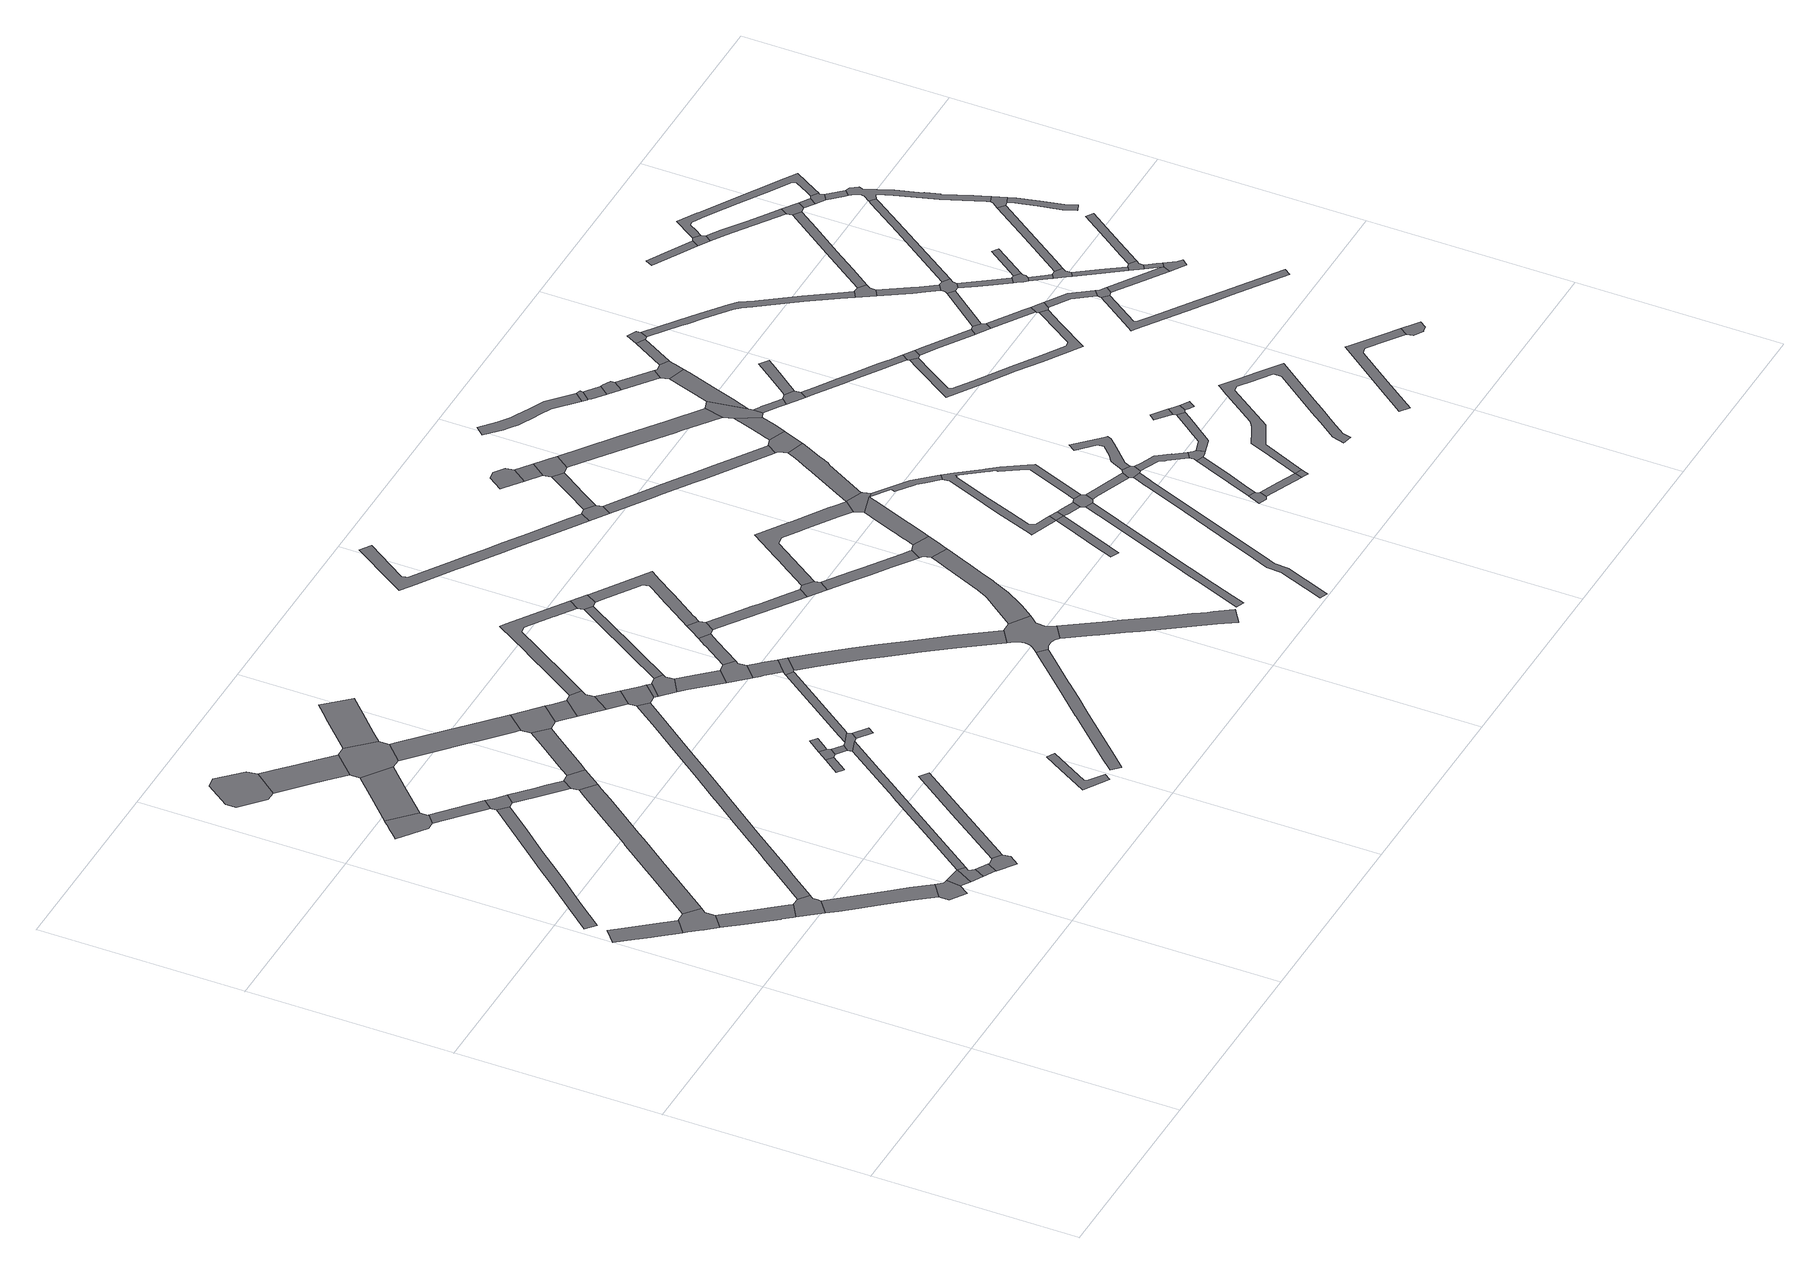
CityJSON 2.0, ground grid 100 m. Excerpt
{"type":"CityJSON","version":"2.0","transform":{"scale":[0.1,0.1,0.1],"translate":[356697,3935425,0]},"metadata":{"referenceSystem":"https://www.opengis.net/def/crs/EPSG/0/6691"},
"CityObjects":{
"road1":{"type":"Road","attributes":{"RoadStructureAttribute.sectionType":"1"},"geometry":[{"type":"MultiSurface","lod":"1","boundaries":[[[0,1,2,3,4,5,6,7,8,9]]]}]},
"road2":{"type":"Road","geometry":[{"type":"MultiSurface","lod":"1","boundaries":[[[10,11,12,6,5,13,14,15,16,17]]]}]},
"road3":{"type":"Road","attributes":{"RoadStructureAttribute.sectionType":"1"},"geometry":[{"type":"MultiSurface","lod":"1","boundaries":[[[16,18,19,20,21,22,23,24,25,26,17]]]}]},
"road4":{"type":"Road","geometry":[{"type":"MultiSurface","lod":"1","boundaries":[[[27,28,29,30,31,24,23,32,33]]]}]},
"road5":{"type":"Road","attributes":{"RoadStructureAttribute.sectionType":"1"},"geometry":[{"type":"MultiSurface","lod":"1","boundaries":[[[34,35,36,37,38,39,40,41,42,43,44,45,46,47]]]}]},
"road6":{"type":"Road","attributes":{"RoadStructureAttribute.sectionType":"1"},"geometry":[{"type":"MultiSurface","lod":"1","boundaries":[[[32,48,49,50,51,52,53,54,55,56,33]]]}]},
"road7":{"type":"Road","geometry":[{"type":"MultiSurface","lod":"1","boundaries":[[[52,57,58,59,60,61,62,63,53]]]}]},
"road8":{"type":"Road","attributes":{"RoadStructureAttribute.sectionType":"1"},"geometry":[{"type":"MultiSurface","lod":"1","boundaries":[[[64,65,66,67,68,69,70,71,72,73,74,12,11,75,76,77,78,79,80,81,82,83,84]]]}]},
"road9":{"type":"Road","geometry":[{"type":"MultiSurface","lod":"1","boundaries":[[[85,86,87,88,89,90,91,92,93,94,95,96,97]]]}]},
"road10":{"type":"Road","attributes":{"RoadStructureAttribute.sectionType":"1"},"geometry":[{"type":"MultiSurface","lod":"1","boundaries":[[[61,60,98,99]]]}]},
"road11":{"type":"Road","geometry":[{"type":"MultiSurface","lod":"1","boundaries":[[[99,98,100,101,102,103,104]]]}]},
"road12":{"type":"Road","attributes":{"RoadStructureAttribute.sectionType":"1"},"geometry":[{"type":"MultiSurface","lod":"1","boundaries":[[[105,106,101,100]]]}]},
"road13":{"type":"Road","attributes":{"RoadStructureAttribute.sectionType":"1"},"geometry":[{"type":"MultiSurface","lod":"1","boundaries":[[[107,108,94,93,109,110,111]]]}]},
"road14":{"type":"Road","geometry":[{"type":"MultiSurface","lod":"1","boundaries":[[[112,113,114,115,116,106,105,117,118,119]]]}]},
"road15":{"type":"Road","geometry":[{"type":"MultiSurface","lod":"1","boundaries":[[[120,121,122,123,124,125,126,127]]]}]},
"road16":{"type":"Road","attributes":{"RoadStructureAttribute.sectionType":"1"},"geometry":[{"type":"MultiSurface","lod":"1","boundaries":[[[96,128,129,130,131,97]]]}]},
"road17":{"type":"Road","geometry":[{"type":"MultiSurface","lod":"1","boundaries":[[[40,39,132,133,134,107,111]]]}]},
"road18":{"type":"Road","attributes":{"RoadStructureAttribute.sectionType":"1"},"geometry":[{"type":"MultiSurface","lod":"1","boundaries":[[[135,136,137,138,126,125,139,140,141]]]}]},
"road19":{"type":"Road","attributes":{"RoadStructureAttribute.sectionType":"1"},"geometry":[{"type":"MultiSurface","lod":"1","boundaries":[[[142,143,133,132,144,145,146,147,148]]]}]},
"road20":{"type":"Road","attributes":{"RoadStructureAttribute.sectionType":"1"},"geometry":[{"type":"MultiSurface","lod":"1","boundaries":[[[149,150,151,152,153,154,155,156,157,158,159,31,30,160,161,162,163,164,165,166,167,168,169,170,171]]]}]},
"road21":{"type":"Road","geometry":[{"type":"MultiSurface","lod":"1","boundaries":[[[83,172,173,148,147,84]]]}]},
"road22":{"type":"Road","geometry":[{"type":"MultiSurface","lod":"1","boundaries":[[[135,141,130,129,174,175,176,177]]]}]},
"road23":{"type":"Road","attributes":{"RoadStructureAttribute.sectionType":"1"},"geometry":[{"type":"MultiSurface","lod":"1","boundaries":[[[112,178,179,180,181,113]]]}]},
"road24":{"type":"Road","attributes":{"RoadStructureAttribute.sectionType":"1"},"geometry":[{"type":"MultiSurface","lod":"1","boundaries":[[[182,183,184,185,186,99,104,187,188,189,190]]]}]},
"road25":{"type":"Road","attributes":{"RoadStructureAttribute.sectionType":"1"},"geometry":[{"type":"MultiSurface","lod":"1","boundaries":[[[191,192,173,172,193,194,195,196]]]}]},
"road26":{"type":"Road","attributes":{"RoadStructureAttribute.sectionType":"1"},"geometry":[{"type":"MultiSurface","lod":"1","boundaries":[[[197,198,199,200,201,202,203,204,205,206,207,208,209,175,174]]]}]},
"road27":{"type":"Road","attributes":{"RoadStructureAttribute.sectionType":"1"},"geometry":[{"type":"MultiSurface","lod":"1","boundaries":[[[176,210,211,212,213,214,215,177]]]}]},
"road28":{"type":"Road","geometry":[{"type":"MultiSurface","lod":"1","boundaries":[[[216,217,218,219,220,221,222]]]}]},
"road29":{"type":"Road","geometry":[{"type":"MultiSurface","lod":"1","boundaries":[[[223,224,216,222,225,226]]]}]},
"road30":{"type":"Road","attributes":{"RoadStructureAttribute.sectionType":"1"},"geometry":[{"type":"MultiSurface","lod":"1","boundaries":[[[227,228,229,230,231,232,233,234,235]]]}]},
"road31":{"type":"Road","attributes":{"RoadStructureAttribute.sectionType":"1"},"geometry":[{"type":"MultiSurface","lod":"1","boundaries":[[[225,236,237,226]]]}]},
"road32":{"type":"Road","geometry":[{"type":"MultiSurface","lod":"1","boundaries":[[[238,204,203,196,195,239,240]]]}]},
"road33":{"type":"Road","attributes":{"RoadStructureAttribute.sectionType":"1"},"geometry":[{"type":"MultiSurface","lod":"1","boundaries":[[[241,242,243,244,224,223]]]}]},
"road34":{"type":"Road","geometry":[{"type":"MultiSurface","lod":"1","boundaries":[[[245,246,247,248,237,236,182,190]]]}]},
"road35":{"type":"Road","attributes":{"RoadStructureAttribute.sectionType":"1"},"geometry":[{"type":"MultiSurface","lod":"1","boundaries":[[[239,249,250,251,252,240]]]}]},
"road36":{"type":"Road","geometry":[{"type":"MultiSurface","lod":"1","boundaries":[[[245,253,254,246]]]}]},
"road37":{"type":"Road","geometry":[{"type":"MultiSurface","lod":"1","boundaries":[[[251,250,255,256,257,258,259]]]}]},
"road38":{"type":"Road","attributes":{"RoadStructureAttribute.sectionType":"1"},"geometry":[{"type":"MultiSurface","lod":"1","boundaries":[[[260,261,262,263,256,255]]]}]},
"road39":{"type":"Road","geometry":[{"type":"MultiSurface","lod":"1","boundaries":[[[264,265,266,262,261,149,171]]]}]},
"road40":{"type":"Road","attributes":{"RoadStructureAttribute.sectionType":"1"},"geometry":[{"type":"MultiSurface","lod":"1","boundaries":[[[264,267,268,265]]]}]},
"road41":{"type":"Road","attributes":{"RoadStructureAttribute.sectionType":"1"},"geometry":[{"type":"MultiSurface","lod":"1","boundaries":[[[247,269,270,271,272,273,248]]]}]},
"road42":{"type":"Road","geometry":[{"type":"MultiSurface","lod":"1","boundaries":[[[274,275,276,277,268,267,278]]]}]},
"road43":{"type":"Road","attributes":{"RoadStructureAttribute.sectionType":"1"},"geometry":[{"type":"MultiSurface","lod":"1","boundaries":[[[279,274,278,280,281,282,283]]]}]},
"road44":{"type":"Road","attributes":{"RoadStructureAttribute.sectionType":"1"},"geometry":[{"type":"MultiSurface","lod":"1","boundaries":[[[284,285,286,287,288,289,290,291,292,293,294,295,296,297,298,299,300]]]}]},
"road45":{"type":"Road","geometry":[{"type":"MultiSurface","lod":"1","boundaries":[[[282,301,302,303,304,305,283]]]}]},
"road46":{"type":"Road","attributes":{"RoadStructureAttribute.sectionType":"1"},"geometry":[{"type":"MultiSurface","lod":"1","boundaries":[[[306,307,302,301,308,309,310,311]]]}]},
"road47":{"type":"Road","geometry":[{"type":"MultiSurface","lod":"1","boundaries":[[[310,272,271,312,313,314,311]]]}]},
"road48":{"type":"Road","attributes":{"RoadStructureAttribute.sectionType":"1"},"geometry":[{"type":"MultiSurface","lod":"1","boundaries":[[[258,315,316,317,318,319,320,321,322,323,324,325,326,327,328,329,330,331,332,259]]]}]},
"road49":{"type":"Road","attributes":{"RoadStructureAttribute.sectionType":"1"},"geometry":[{"type":"MultiSurface","lod":"1","boundaries":[[[333,334,335,336,277,276,337,338,339,340]]]}]},
"road50":{"type":"Road","attributes":{"RoadStructureAttribute.sectionType":"1"},"geometry":[{"type":"MultiSurface","lod":"1","boundaries":[[[304,341,342,343,344,345,346,305]]]}]},
"road51":{"type":"Road","attributes":{"RoadStructureAttribute.sectionType":"1"},"geometry":[{"type":"MultiSurface","lod":"1","boundaries":[[[347,348,349,350,351,352,314,313,353,354,355,356,357,358,359,360,361]]]}]},
"road52":{"type":"Road","geometry":[{"type":"MultiSurface","lod":"1","boundaries":[[[362,363,364,344,343,365,366]]]}]},
"road53":{"type":"Road","geometry":[{"type":"MultiSurface","lod":"1","boundaries":[[[367,324,323,333,340,368]]]}]},
"road54":{"type":"Road","attributes":{"RoadStructureAttribute.sectionType":"1"},"geometry":[{"type":"MultiSurface","lod":"1","boundaries":[[[365,369,370,371,372,373,374,375,376,377,366]]]}]},
"road55":{"type":"Road","geometry":[{"type":"MultiSurface","lod":"1","boundaries":[[[299,378,379,380,381,382,383,384,385,386,387,388,389,390,391,392,393,394,347,361,395,396,397,398,399,400,401,402,403,300]]]}]},
"road56":{"type":"Road","attributes":{"RoadStructureAttribute.sectionType":"1"},"geometry":[{"type":"MultiSurface","lod":"1","boundaries":[[[404,405,406,407,408,409,410,411,363,362,412,413,414,415,416,417,418,419,420,367,368]]]}]},
"road57":{"type":"Road","attributes":{"RoadStructureAttribute.sectionType":"1"},"geometry":[{"type":"MultiSurface","lod":"1","boundaries":[[[421,422,423,424,425,426,427,428,429,430,387,386,431,432,433,434,435,436,437,438,439,440]]]}]},
"road58":{"type":"Road","geometry":[{"type":"MultiSurface","lod":"1","boundaries":[[[372,441,442,443,444,373]]]}]},
"road59":{"type":"Road","attributes":{"RoadStructureAttribute.sectionType":"1"},"geometry":[{"type":"MultiSurface","lod":"1","boundaries":[[[445,446,447,448,449,450,451,452,453,454,455,456,457,458,459,460,461,462,463,464,465,466,467,468,469,470,471,472]]]}]},
"road60":{"type":"Road","attributes":{"RoadStructureAttribute.sectionType":"1"},"geometry":[{"type":"MultiSurface","lod":"1","boundaries":[[[393,473,474,475,476,477,478,479,480,481,482,483,484,485,486,487,488,489,490,491,492,493,494,495,496,497,394]]]}]},
"road61":{"type":"Road","attributes":{"RoadStructureAttribute.sectionType":"1"},"geometry":[{"type":"MultiSurface","lod":"1","boundaries":[[[498,499,500,501,502,442,441,503,504,505,506,507,508,509]]]}]},
"road62":{"type":"Road","attributes":{"RoadStructureAttribute.sectionType":"1"},"geometry":[{"type":"MultiSurface","lod":"1","boundaries":[[[510,511,512,513,514,515,516,517,518,519,444,443,520,521,522,523,524,525,526,527,528,529]]]}]},
"road63":{"type":"Road","geometry":[{"type":"MultiSurface","lod":"1","boundaries":[[[530,509,508,531,490,489,532,533,534,535]]]}]},
"road64":{"type":"Road","geometry":[{"type":"MultiSurface","lod":"1","boundaries":[[[536,537,538,539,445,472]]]}]},
"road65":{"type":"Road","attributes":{"RoadStructureAttribute.sectionType":"1"},"geometry":[{"type":"MultiSurface","lod":"1","boundaries":[[[540,541,542,543,544,545,546,547,548,549,550,551,552,553,554,555,556,557,558]]]}]},
"road66":{"type":"Road","attributes":{"RoadStructureAttribute.sectionType":"1"},"geometry":[{"type":"MultiSurface","lod":"1","boundaries":[[[559,560,561,539,538,562,563,564]]]}]},
"road67":{"type":"Road","attributes":{"RoadStructureAttribute.sectionType":"1"},"geometry":[{"type":"MultiSurface","lod":"1","boundaries":[[[565,566,567,568,569,570,571,530,535,572,573,574,575,576,577,578]]]}]},
"road68":{"type":"Road","attributes":{"RoadStructureAttribute.sectionType":"1"},"geometry":[{"type":"MultiSurface","lod":"1","boundaries":[[[579,580,581,582,583,584,585,586,587,588,589]]]}]},
"road69":{"type":"Road","geometry":[{"type":"MultiSurface","lod":"1","boundaries":[[[590,591,592,593,594,595,596]]]}]},
"road70":{"type":"Road","attributes":{"RoadStructureAttribute.sectionType":"1"},"geometry":[{"type":"MultiSurface","lod":"1","boundaries":[[[597,598,595,594]]]}]},
"road71":{"type":"Road","geometry":[{"type":"MultiSurface","lod":"1","boundaries":[[[528,565,578,599,600,601,529]]]}]},
"road72":{"type":"Road","attributes":{"RoadStructureAttribute.sectionType":"1"},"geometry":[{"type":"MultiSurface","lod":"1","boundaries":[[[602,603,604,605,606,607,608,609,610,611,612,613,614,615,616,617,618,619,620,621,622,623,624]]]}]},
"road73":{"type":"Road","geometry":[{"type":"MultiSurface","lod":"1","boundaries":[[[625,589,588,626]]]}]},
"road74":{"type":"Road","attributes":{"RoadStructureAttribute.sectionType":"1"},"geometry":[{"type":"MultiSurface","lod":"1","boundaries":[[[627,628,629,630,631,632,633,634,635,537,536,636,637,638,639,640,641,642,643]]]}]},
"road75":{"type":"Road","geometry":[{"type":"MultiSurface","lod":"1","boundaries":[[[644,645,646,647,598,597,559,564]]]}]},
"road76":{"type":"Road","attributes":{"RoadStructureAttribute.sectionType":"1"},"geometry":[{"type":"MultiSurface","lod":"1","boundaries":[[[588,648,649,650,651,626]]]}]},
"road77":{"type":"Road","attributes":{"RoadStructureAttribute.sectionType":"1"},"geometry":[{"type":"MultiSurface","lod":"1","boundaries":[[[652,653,654,655,656,657,658,659,599,578]]]}]},
"road78":{"type":"Road","geometry":[{"type":"MultiSurface","lod":"1","boundaries":[[[660,661,650,649,540,558,662,663]]]}]},
"road79":{"type":"Road","geometry":[{"type":"MultiSurface","lod":"1","boundaries":[[[625,664,665,666,667,668,669,670,671,672,673,674,675,676,677,678,679,661,660,680,681,682,683,684,685,686,658,657,687,688,689,690,691,692,693,589]]]}]},
"road80":{"type":"Road","attributes":{"RoadStructureAttribute.sectionType":"7"},"geometry":[{"type":"MultiSurface","lod":"1","boundaries":[[[694,695,696,697,698,699,529,601,700,701,702,703,704,705,706,707,708,709,710]]]}]},
"road81":{"type":"Road","attributes":{"RoadStructureAttribute.sectionType":"1"},"geometry":[{"type":"MultiSurface","lod":"1","boundaries":[[[662,711,712,713,714,663]]]}]},
"road82":{"type":"Road","attributes":{"RoadStructureAttribute.sectionType":"1"},"geometry":[{"type":"MultiSurface","lod":"1","boundaries":[[[644,715,716,717,718,719,720,721,722,723,724,725,726,645]]]}]},
"road83":{"type":"Road","geometry":[{"type":"MultiSurface","lod":"1","boundaries":[[[727,728,729,730,731,732,733,734]]]}]},
"road84":{"type":"Road","geometry":[{"type":"MultiSurface","lod":"1","boundaries":[[[735,736,737,738,627,643,739,694,710]]]}]},
"road85":{"type":"Road","attributes":{"RoadStructureAttribute.sectionType":"1"},"geometry":[{"type":"MultiSurface","lod":"1","boundaries":[[[740,741,742,743,744,745,746,747,748,749,750,751,752,753,754]]]}]},
"road86":{"type":"Road","geometry":[{"type":"MultiSurface","lod":"1","boundaries":[[[712,602,624,755,756,757,758,759,713]]]}]},
"road87":{"type":"Road","attributes":{"RoadStructureAttribute.sectionType":"1"},"geometry":[{"type":"MultiSurface","lod":"1","boundaries":[[[760,761,762,727,734]]]}]},
"road88":{"type":"Road","attributes":{"RoadStructureAttribute.sectionType":"1"},"geometry":[{"type":"MultiSurface","lod":"1","boundaries":[[[763,764,730,729,765,766,767]]]}]},
"road89":{"type":"Road","attributes":{"RoadStructureAttribute.sectionType":"1"},"geometry":[{"type":"MultiSurface","lod":"1","boundaries":[[[768,769,770,738,737,771,772,773,774]]]}]},
"road90":{"type":"Road","attributes":{"RoadStructureAttribute.sectionType":"1"},"geometry":[{"type":"MultiSurface","lod":"1","boundaries":[[[775,776,777,778,779,780,781,782,783,784,785,757,756]]]}]},
"road91":{"type":"Road","geometry":[{"type":"MultiSurface","lod":"1","boundaries":[[[760,786,787,788,761]]]}]},
"road92":{"type":"Road","attributes":{"RoadStructureAttribute.sectionType":"1"},"geometry":[{"type":"MultiSurface","lod":"1","boundaries":[[[758,789,790,791,792,793,794,795,796,797,798,799,759]]]}]},
"road93":{"type":"Road","geometry":[{"type":"MultiSurface","lod":"1","boundaries":[[[800,722,721,774,773,801,802,803]]]}]},
"road94":{"type":"Road","geometry":[{"type":"MultiSurface","lod":"1","boundaries":[[[753,804,805,806,807,754]]]}]},
"road95":{"type":"Road","geometry":[{"type":"MultiSurface","lod":"1","boundaries":[[[808,809,780,779,810,763,767,811,812]]]}]},
"road96":{"type":"Road","attributes":{"RoadStructureAttribute.sectionType":"1"},"geometry":[{"type":"MultiSurface","lod":"1","boundaries":[[[813,814,806,805,815,816]]]}]},
"road97":{"type":"Road","attributes":{"RoadStructureAttribute.sectionType":"1"},"geometry":[{"type":"MultiSurface","lod":"1","boundaries":[[[817,818,819,820,821,822,802,801]]]}]},
"road98":{"type":"Road","geometry":[{"type":"MultiSurface","lod":"1","boundaries":[[[813,816,823,824,825,826]]]}]},
"road99":{"type":"Road","geometry":[{"type":"MultiSurface","lod":"1","boundaries":[[[827,828,819,818,829,830,831]]]}]},
"road100":{"type":"Road","attributes":{"RoadStructureAttribute.sectionType":"1"},"geometry":[{"type":"MultiSurface","lod":"1","boundaries":[[[832,833,834,835,836,837,838,839,840,841,800,803]]]}]},
"road101":{"type":"Road","attributes":{"RoadStructureAttribute.sectionType":"1"},"geometry":[{"type":"MultiSurface","lod":"1","boundaries":[[[823,842,843,824]]]}]},
"road102":{"type":"Road","attributes":{"RoadStructureAttribute.sectionType":"1"},"geometry":[{"type":"MultiSurface","lod":"1","boundaries":[[[844,845,846,847,848,849,850,851,852,853,808,812]]]}]},
"road103":{"type":"Road","geometry":[{"type":"MultiSurface","lod":"1","boundaries":[[[854,843,842,839,838,855,856,857,858]]]}]},
"road104":{"type":"Road","attributes":{"RoadStructureAttribute.sectionType":"1"},"geometry":[{"type":"MultiSurface","lod":"1","boundaries":[[[827,859,860,861,862,863,828]]]}]},
"road105":{"type":"Road","attributes":{"RoadStructureAttribute.sectionType":"1"},"geometry":[{"type":"MultiSurface","lod":"1","boundaries":[[[864,865,866,867]]]}]},
"road106":{"type":"Road","geometry":[{"type":"MultiSurface","lod":"1","boundaries":[[[868,867,866,849,848,869,870,871]]]}]},
"road107":{"type":"Road","attributes":{"RoadStructureAttribute.sectionType":"1"},"geometry":[{"type":"MultiSurface","lod":"1","boundaries":[[[830,872,873,874,875,876,877,878,879,880,881,882,883,884,885,886,831]]]}]},
"road108":{"type":"Road","attributes":{"RoadStructureAttribute.sectionType":"1"},"geometry":[{"type":"MultiSurface","lod":"1","boundaries":[[[887,888,889,890,891,892,893,894,895,896,897,898,899,900,901,902,903,904,905,906,761,788,907,908,909,910,911,912,913,914,915,916,917,918,919,920]]]}]},
"road109":{"type":"Road","geometry":[{"type":"MultiSurface","lod":"1","boundaries":[[[870,921,922,923,924,871]]]}]},
"road110":{"type":"Road","attributes":{"RoadStructureAttribute.sectionType":"1"},"geometry":[{"type":"MultiSurface","lod":"1","boundaries":[[[925,858,857,926]]]}]},
"road111":{"type":"Road","geometry":[{"type":"MultiSurface","lod":"1","boundaries":[[[927,928,929,930,925,926]]]}]},
"road112":{"type":"Road","geometry":[{"type":"MultiSurface","lod":"1","boundaries":[[[931,880,879,932,933,934]]]}]},
"road113":{"type":"Road","attributes":{"RoadStructureAttribute.sectionType":"1"},"geometry":[{"type":"MultiSurface","lod":"1","boundaries":[[[932,935,936,937,938,939,940,941,942,943,944,945,946,947,948,949,950,951,952,953,933]]]}]},
"road114":{"type":"Road","attributes":{"RoadStructureAttribute.sectionType":"1"},"geometry":[{"type":"MultiSurface","lod":"1","boundaries":[[[954,955,931,934,956,957,958,959]]]}]},
"road115":{"type":"Road","attributes":{"RoadStructureAttribute.sectionType":"1"},"geometry":[{"type":"MultiSurface","lod":"1","boundaries":[[[960,961,962,963,964,965,966,967,968,969,970,928,927,971,972,973,974,975,976,977,978,979,980,981,982,983,984]]]}]},
"road116":{"type":"Road","geometry":[{"type":"MultiSurface","lod":"1","boundaries":[[[958,985,986,987,988,989,959]]]}]},
"road117":{"type":"Road","attributes":{"RoadStructureAttribute.sectionType":"1"},"geometry":[{"type":"MultiSurface","lod":"1","boundaries":[[[990,991,992,993,994,995,996,997,998,999,1000,1001,1002]]]}]},
"road118":{"type":"Road","attributes":{"RoadStructureAttribute.sectionType":"1"},"geometry":[{"type":"MultiSurface","lod":"1","boundaries":[[[986,1003,1004,1005,1006,1007,1008,987]]]}]},
"road119":{"type":"Road","attributes":{"RoadStructureAttribute.sectionType":"1"},"geometry":[{"type":"MultiSurface","lod":"1","boundaries":[[[988,1009,1010,989]]]}]},
"road120":{"type":"Road","geometry":[{"type":"MultiSurface","lod":"1","boundaries":[[[1011,960,984,1012,1013,1014,1015]]]}]},
"road121":{"type":"Road","geometry":[{"type":"MultiSurface","lod":"1","boundaries":[[[1016,1017,1018,1005,1004,1019,943,942]]]}]},
"road122":{"type":"Road","attributes":{"RoadStructureAttribute.sectionType":"1"},"geometry":[{"type":"MultiSurface","lod":"1","boundaries":[[[1012,1020,1021,1022,1023,1024,1025,1013]]]}]},
"road123":{"type":"Road","attributes":{"RoadStructureAttribute.sectionType":"1"},"geometry":[{"type":"MultiSurface","lod":"1","boundaries":[[[1026,1027,1028,1029,1017,1016]]]}]},
"road124":{"type":"Road","geometry":[{"type":"MultiSurface","lod":"1","boundaries":[[[1030,1031,1032,1033,1023,1022,1034,1035,1010,1009,1036]]]}]},
"road125":{"type":"Road","attributes":{"RoadStructureAttribute.sectionType":"1"},"geometry":[{"type":"MultiSurface","lod":"1","boundaries":[[[1037,1038,997,996,1039,1040,1041,1042]]]}]},
"road126":{"type":"Road","attributes":{"RoadStructureAttribute.sectionType":"1"},"geometry":[{"type":"MultiSurface","lod":"1","boundaries":[[[1043,1044,1045,1046,1047,1048]]]}]},
"road127":{"type":"Road","attributes":{"RoadStructureAttribute.sectionType":"1"},"geometry":[{"type":"MultiSurface","lod":"1","boundaries":[[[1049,1050,1051,1052,1053,1054,1030,1036]]]}]},
"road128":{"type":"Road","geometry":[{"type":"MultiSurface","lod":"1","boundaries":[[[1055,1056,1057,1028,1027,1058,1059]]]}]},
"road129":{"type":"Road","geometry":[{"type":"MultiSurface","lod":"1","boundaries":[[[1060,1061,1062,1063,1064,1065,1066,1067,1068,1052,1051]]]}]},
"road130":{"type":"Road","attributes":{"RoadStructureAttribute.sectionType":"1"},"geometry":[{"type":"MultiSurface","lod":"1","boundaries":[[[1058,1069,1070,1071,1072,1073,1074,1075,1076,1077,1078,1079,1080,1081,1082,1083,1084,1059]]]}]},
"road131":{"type":"Road","attributes":{"RoadStructureAttribute.sectionType":"1"},"geometry":[{"type":"MultiSurface","lod":"1","boundaries":[[[1085,1086,1063,1062,1087,1088]]]}]},
"road132":{"type":"Road","geometry":[{"type":"MultiSurface","lod":"1","boundaries":[[[1089,1090,1091,1092,1093,1045,1044]]]}]},
"road133":{"type":"Road","geometry":[{"type":"MultiSurface","lod":"1","boundaries":[[[1094,1085,1088,1095,1096,1097,1098,1099]]]}]},
"road134":{"type":"Road","attributes":{"RoadStructureAttribute.sectionType":"1"},"geometry":[{"type":"MultiSurface","lod":"1","boundaries":[[[1100,1101,1102,1103,1104,1105,1106,1107,1011,1015]]]}]},
"road135":{"type":"Road","attributes":{"RoadStructureAttribute.sectionType":"1"},"geometry":[{"type":"MultiSurface","lod":"1","boundaries":[[[1108,1056,1055,1109,1110,1111]]]}]},
"road136":{"type":"Road","attributes":{"RoadStructureAttribute.sectionType":"1"},"geometry":[{"type":"MultiSurface","lod":"1","boundaries":[[[1112,1113,1097,1096,1114,1115]]]}]},
"road137":{"type":"Road","attributes":{"RoadStructureAttribute.sectionType":"1"},"geometry":[{"type":"MultiSurface","lod":"1","boundaries":[[[1066,1116,1117,1067]]]}]},
"road138":{"type":"Road","geometry":[{"type":"MultiSurface","lod":"1","boundaries":[[[1118,1119,1120,1121,1122,1112,1115]]]}]},
"road139":{"type":"Road","attributes":{"RoadStructureAttribute.sectionType":"1"},"geometry":[{"type":"MultiSurface","lod":"1","boundaries":[[[1123,1124,1125,1119,1118,1126,1127,1111]]]}]},
"road140":{"type":"Road","attributes":{"RoadStructureAttribute.sectionType":"1"},"geometry":[{"type":"MultiSurface","lod":"1","boundaries":[[[1128,1129,1130,1131,1132,1133,1134,1135,1136,1091,1090]]]}]},
"road141":{"type":"Road","attributes":{"RoadStructureAttribute.sectionType":"1"},"geometry":[{"type":"MultiSurface","lod":"1","boundaries":[[[1137,1138,1139,1140,1033,1032,1141,1142,1143,1144]]]}]},
"road142":{"type":"Road","geometry":[{"type":"MultiSurface","lod":"1","boundaries":[[[1110,1145,1146,1147,1148,1149,1150,1123,1111]]]}]},
"road143":{"type":"Road","attributes":{"RoadStructureAttribute.sectionType":"1"},"geometry":[{"type":"MultiSurface","lod":"1","boundaries":[[[1151,1152,1094,1099,1153,1154,1155,1156]]]}]},
"road144":{"type":"Road","attributes":{"RoadStructureAttribute.sectionType":"1"},"geometry":[{"type":"MultiSurface","lod":"1","boundaries":[[[1157,1158,1159,1160,1161,1162,1163,1164,1093,1092,1165,1166,1167,1168,1169,1170,1171,1172,1173,1174,1175,1176]]]}]},
"road145":{"type":"Road","geometry":[{"type":"MultiSurface","lod":"1","boundaries":[[[1177,1178,1132,1131,1104,1103]]]}]},
"road146":{"type":"Road","attributes":{"RoadStructureAttribute.sectionType":"1"},"geometry":[{"type":"MultiSurface","lod":"1","boundaries":[[[1179,1180,1181,1182,1183,1184,1122,1121]]]}]},
"road147":{"type":"Road","attributes":{"RoadStructureAttribute.sectionType":"1"},"geometry":[{"type":"MultiSurface","lod":"1","boundaries":[[[1185,1178,1177,1186,1187,1188]]]}]},
"road148":{"type":"Road","geometry":[{"type":"MultiSurface","lod":"1","boundaries":[[[1188,1187,1189,1190,1191,1176,1175]]]}]},
"road149":{"type":"Road","geometry":[{"type":"MultiSurface","lod":"1","boundaries":[[[1189,1192,1193,1194,1190]]]}]},
"road150":{"type":"Road","attributes":{"RoadStructureAttribute.sectionType":"1"},"geometry":[{"type":"MultiSurface","lod":"1","boundaries":[[[1195,1196,1197,1198,1199,1194,1193,1200,1201,1202,1203,1137,1144,1204,1205,1206,1207,1208,1209,1210,1211,1212,1213,1214,1215,1216,1217,1218,1219,1220,1221,1222]]]}]},
"road151":{"type":"Road","geometry":[{"type":"MultiSurface","lod":"1","boundaries":[[[1155,1223,1224,1212,1211,1225,1156]]]}]},
"road152":{"type":"Road","attributes":{"RoadStructureAttribute.sectionType":"1"},"geometry":[{"type":"MultiSurface","lod":"1","boundaries":[[[1226,1227,1228,1229,1230,1231,1232,1233,1234,1235,1236,1224,1223]]]}]}
},
"vertices":[
[3,1720,0],[63,1644,0],[76,1628,0],[108,1588,0],[127,1564,0],[195,1478,0],[265,1534,0],[197,1619,0],[129,1706,0],[69,1780,0],
[367,1455,0],[387,1480,0],[315,1535,0],[209,1461,0],[251,1407,0],[255,1403,0],[298,1349,0],[368,1405,0],
[376,1250,0],[425,1189,0],[467,1136,0],[468,1135,0],[500,1094,0],[507,1086,0],[583,1134,0],[570,1151,0],[446,1306,0],
[658,1059,0],[658,1079,0],[662,1084,0],[672,1097,0],[624,1133,0],[588,983,0],[658,1039,0],
[186,1959,0],[315,2112,0],[365,2172,0],[443,2265,0],[572,2418,0],[670,2536,0],[626,2577,0],[525,2457,0],[397,2304,0],[324,2218,0],[268,2151,0],[140,1997,0],[36,1873,0],[82,1834,0],
[624,937,0],[661,890,0],[752,784,0],[840,679,0],[905,593,0],[977,647,0],[910,735,0],[839,819,0],[731,947,0],
[905,543,0],[979,491,0],[984,499,0],[1015,542,0],[1024,613,0],[1003,615,0],[1000,616,0],
[894,2300,0],[887,2290,0],[766,2129,0],[654,1983,0],[644,1970,0],[567,1868,0],[524,1811,0],[504,1785,0],[489,1765,0],[417,1669,0],[404,1652,0],[476,1598,0],[597,1758,0],[612,1777,0],[718,1917,0],[746,1954,0],[837,2076,0],[911,2174,0],[958,2236,0],[979,2264,0],[908,2317,0],
[340,2973,0],[326,2958,0],[312,2943,0],[297,2928,0],[283,2914,0],[269,2899,0],[254,2884,0],[381,2786,0],[421,2787,0],[467,2827,0],[464,2829,0],[463,2869,0],[348,2980,0],
[1060,515,0],[1110,602,0],
[1117,482,0],[1147,534,0],[1128,557,0],[1128,558,0],[1143,578,0],
[1175,449,0],[1205,501,0],
[664,2652,0],[562,2742,0],[522,2697,0],[613,2616,0],[624,2607,0],
[1290,474,0],[1248,504,0],[1245,500,0],[1211,497,0],[1208,499,0],[1178,447,0],[1260,388,0],[1295,437,0],
[291,3777,0],[242,3770,0],[152,3649,0],[154,3599,0],[264,3498,0],[314,3499,0],[406,3618,0],[400,3668,0],
[584,2990,0],[705,3111,0],[575,3208,0],[469,3102,0],
[700,2538,0],[742,2582,0],[692,2626,0],
[681,3363,0],[607,3432,0],[545,3490,0],[463,3566,0],[443,3379,0],[493,3333,0],[574,3258,0],
[872,2466,0],[842,2493,0],[715,2525,0],[801,2448,0],[884,2374,0],[904,2357,0],[938,2406,0],
[1552,2352,0],[1447,2214,0],[1327,2055,0],[1205,1896,0],[1120,1784,0],[1084,1737,0],[978,1599,0],[962,1578,0],[842,1419,0],[811,1379,0],[720,1259,0],[769,1224,0],[811,1279,0],[841,1319,0],[889,1383,0],[987,1511,0],[1011,1542,0],[1132,1701,0],[1171,1752,0],[1253,1859,0],[1374,2019,0],[1496,2179,0],[1595,2309,0],
[1049,2357,0],[978,2410,0],
[755,3112,0],[841,3196,0],[840,3246,0],[731,3364,0],
[1507,777,0],[1674,1010,0],[1633,1040,0],[1454,792,0],
[1668,1373,0],[1583,1255,0],[1452,1075,0],[1452,1074,0],[1282,839,0],[1323,828,0],[1501,1074,0],[1603,1214,0],[1733,1395,0],
[1128,2609,0],[1008,2449,0],[1078,2395,0],[1199,2554,0],[1246,2616,0],[1182,2679,0],
[858,3018,0],[879,2999,0],[995,2894,0],[1027,2865,0],[1158,2746,0],[1174,2732,0],[1177,2729,0],[1257,2818,0],[1256,2819,0],[1108,2954,0],[1092,2968,0],[958,3090,0],[875,3166,0],
[889,3295,0],[988,3394,0],[1068,3474,0],[959,3592,0],[917,3549,0],[873,3506,0],
[1562,1452,0],[1517,1391,0],[1503,1372,0],[1535,1349,0],[1537,1351,0],[1557,1379,0],[1594,1428,0],
[1632,1481,0],[1601,1504,0],[1614,1430,0],[1637,1463,0],
[1922,372,0],[1918,387,0],[1962,461,0],[2033,581,0],[1997,602,0],[1941,507,0],[1855,361,0],[1971,287,0],[1995,321,0],
[1663,1396,0],[1688,1427,0],
[1351,2733,0],[1296,2621,0],[1377,2709,0],
[1652,1508,0],[1682,1548,0],[1652,1571,0],[1615,1523,0],
[1755,1398,0],[1778,1431,0],[1774,1452,0],[1709,1429,0],
[1323,2596,0],[1372,2551,0],[1453,2640,0],[1403,2686,0],
[1822,1349,0],[1845,1382,0],
[1471,2461,0],[1531,2547,0],[1527,2587,0],[1544,2613,0],[1493,2645,0],
[1506,2429,0],[1548,2391,0],[1617,2462,0],[1579,2500,0],
[1635,2312,0],[1701,2379,0],[1684,2395,0],
[1651,2297,0],[1718,2362,0],
[1779,1457,0],[2055,1839,0],[2060,1845,0],[2028,1868,0],[1740,1473,0],
[1791,2289,0],[1788,2330,0],[1796,2343,0],[1758,2367,0],[1716,2239,0],
[1857,2219,0],[1751,2201,0],[1803,2144,0],[1866,2075,0],[1933,2137,0],
[2636,958,0],[2473,785,0],[2420,729,0],[2314,617,0],[2308,610,0],[2089,377,0],[2031,315,0],[2071,277,0],[2130,340,0],[2348,572,0],[2430,658,0],[2503,736,0],[2514,748,0],[2646,889,0],[2675,920,0],[2682,925,0],[2641,963,0],
[1947,1988,0],[2014,2049,0],[2011,2089,0],[2023,2106,0],[1973,2140,0],
[2069,1989,0],[2048,2012,0],[1972,1960,0],[1981,1951,0],[2041,1887,0],[2107,1945,0],
[2065,1849,0],[2071,1851,0],[2138,1911,0],
[1609,2716,0],[1633,2754,0],[1705,2867,0],[1741,2923,0],[1806,3026,0],[1836,3032,0],[1964,2946,0],[1965,2946,0],[2060,2882,0],[2094,2932,0],[2000,2996,0],[1999,2996,0],[1825,3112,0],[1800,3128,0],[1690,2955,0],[1673,2929,0],[1583,2786,0],[1540,2720,0],
[2066,2853,0],[1968,2699,0],[1910,2607,0],[1861,2530,0],[1899,2506,0],[1945,2578,0],[2006,2674,0],[2102,2826,0],
[2063,2165,0],[2113,2237,0],[2146,2284,0],[2096,2319,0],[2063,2272,0],[2060,2267,0],
[2719,1157,0],[2593,1338,0],[2499,1461,0],[2395,1599,0],[2325,1692,0],[2209,1831,0],[2074,1848,0],[2082,1838,0],[2141,1772,0],[2253,1637,0],[2269,1615,0],[2327,1540,0],[2428,1408,0],[2521,1285,0],[2645,1106,0],
[2203,2369,0],[2154,2403,0],[2133,2372,0],[2175,2290,0],[2209,2340,0],
[2164,2884,0],[2131,2831,0],
[2198,2275,0],[2322,2189,0],[2487,2075,0],[2563,2024,0],[2597,2074,0],[2521,2125,0],[2431,2187,0],[2397,2211,0],[2356,2238,0],
[2690,930,0],[2695,932,0],[2700,934,0],[2706,935,0],[2729,936,0],[2736,935,0],[2753,929,0],[2768,919,0],[2773,914,0],[2848,964,0],[2836,981,0],[2821,1005,0],[2825,1054,0],[2828,1058,0],[2843,1075,0],[2861,1096,0],[2770,1156,0],[2667,1075,0],[2673,1063,0],[2674,1060,0],[2675,1057,0],[2678,1048,0],[2679,1034,0],[2677,1017,0],[2674,1004,0],[2665,990,0],
[2157,2814,0],[2297,2721,0],[2332,2699,0],[2338,2670,0],[2291,2602,0],[2290,2600,0],[2177,2436,0],[2173,2431,0],[2227,2403,0],[2227,2404,0],[2303,2513,0],[2329,2551,0],[2340,2567,0],[2396,2649,0],[2434,2704,0],[2331,2772,0],[2177,2875,0],
[3232,397,0],[3217,419,0],[3184,467,0],[3180,474,0],[3124,554,0],[3119,562,0],[3112,572,0],[3008,724,0],[3006,727,0],[2972,778,0],[2852,796,0],[2871,769,0],[2933,676,0],[2951,650,0],[2970,622,0],[3046,510,0],[3084,454,0],[3159,345,0],[3211,268,0],[3286,319,0],
[2646,1966,0],[2680,2015,0],[2676,2044,0],[2625,2079,0],
[2669,3154,0],[2613,3191,0],[2445,3302,0],[2339,3372,0],[2294,3401,0],[2279,3411,0],[2180,3477,0],[2111,3522,0],[1945,3632,0],[1938,3636,0],[1936,3648,0],[1933,3665,0],[1982,3739,0],[2072,3875,0],[2022,3909,0],[1969,3828,0],[1931,3772,0],[1838,3630,0],[1881,3602,0],[1910,3583,0],[2078,3472,0],[2104,3455,0],[2245,3361,0],[2258,3353,0],[2319,3313,0],[2412,3251,0],[2579,3141,0],[2636,3103,0],
[2878,1118,0],[2894,1139,0],[2910,1162,0],[2925,1184,0],[2936,1202,0],[2940,1208,0],[2954,1231,0],[2967,1255,0],[2980,1279,0],[2992,1304,0],[3003,1329,0],[3011,1345,0],[3012,1349,0],[3044,1424,0],[3072,1488,0],[3091,1535,0],[3130,1625,0],[3047,1660,0],[3030,1621,0],[3007,1567,0],[2928,1381,0],[2901,1330,0],[2877,1298,0],[2872,1292,0],[2854,1268,0],
[3047,1764,0],[3015,1785,0],[2851,1898,0],[2807,1928,0],[2686,2012,0],[2652,1962,0],[2756,1890,0],[2817,1849,0],[2914,1782,0],[2981,1735,0],[3021,1708,0],[3055,1759,0],
[3238,2165,0],[3199,2192,0],[3172,2210,0],[3014,2313,0],[3001,2322,0],[2858,2418,0],[2756,2269,0],[2733,2235,0],[2727,2226,0],[2689,2172,0],[2744,2145,0],[2775,2191,0],[2849,2298,0],[2889,2306,0],[2960,2259,0],[2997,2234,0],[3130,2148,0],[3131,2148,0],[3191,2105,0],[3242,2163,0],
[3093,1770,0],[3036,1698,0],[3142,1653,0],[3151,1677,0],[3166,1711,0],[3176,1736,0],
[2722,3047,0],[2755,3097,0],[2749,3127,0],[2699,3160,0],
[3658,1215,0],[3628,1140,0],[3592,1049,0],[3575,1006,0],[3442,671,0],[3421,619,0],[3384,524,0],[3305,324,0],[3304,321,0],[3342,307,0],[3367,370,0],[3410,480,0],[3458,604,0],[3477,651,0],[3568,881,0],[3579,908,0],[3635,1049,0],[3668,1133,0],[3695,1201,0],
[2847,3384,0],[2774,3273,0],[2772,3270,0],[2821,3237,0],[2822,3239,0],[2895,3347,0],
[3206,2058,0],[3176,1981,0],[3141,1892,0],[3140,1888,0],[3120,1838,0],[3106,1803,0],[3096,1778,0],[3190,1770,0],[3204,1805,0],[3216,1833,0],[3225,1855,0],[3261,1949,0],[3293,2033,0],[3314,2089,0],
[3493,1230,0],[3421,1051,0],[3388,968,0],[3386,964,0],[3428,947,0],[3469,1050,0],[3469,1051,0],[3470,1051,0],[3527,1194,0],[3558,1272,0],[3516,1288,0],
[2765,3626,0],[2725,3620,0],[2672,3548,0],[2722,3511,0],[2767,3478,0],[2819,3551,0],[2813,3591,0],
[2840,3424,0],[2894,3496,0],
[3340,2091,0],[3330,2128,0],[3325,2131,0],
[3934,1118,0],[3921,1088,0],[3904,1046,0],[3904,1045,0],[3813,819,0],[3698,538,0],[3644,405,0],[3612,326,0],[3608,254,0],[3591,211,0],[3582,188,0],[3518,25,0],[3557,9,0],[3609,141,0],[3648,239,0],[3651,309,0],[3664,339,0],[3737,521,0],[3822,733,0],[3947,1045,0],[3948,1045,0],[3962,1080,0],[3973,1109,0],
[3531,1328,0],[3573,1312,0],
[3452,2638,0],[3448,2640,0],[3280,2751,0],[3222,2789,0],[3131,2849,0],[3113,2861,0],[3009,2930,0],[2946,2971,0],[2779,3081,0],[2746,3031,0],[2913,2921,0],[2945,2900,0],[3080,2811,0],[3117,2786,0],[3247,2701,0],[3414,2591,0],[3419,2588,0],
[2934,3354,0],[2987,3427,0],[2961,3446,0],[2936,3464,0],
[3585,1261,0],[3647,1238,0],[3664,1278,0],[3591,1305,0],
[3404,2025,0],[3396,2005,0],[3477,1947,0],[3481,1944,0],[3509,1914,0],[3563,1857,0],[3587,1877,0],[3498,1979,0],
[3724,1270,0],[3686,1286,0],[3719,1213,0],[3733,1251,0],
[3453,1357,0],[3440,1387,0],[3482,1496,0],[3519,1593,0],[3527,1615,0],[3606,1811,0],[3608,1809,0],[3612,1820,0],[3703,1700,0],[3704,1697,0],[3719,1677,0],[3717,1665,0],[3784,1560,0],[3792,1548,0],[3729,1392,0],[3699,1318,0],[3759,1358,0],[3832,1541,0],[3814,1569,0],[3750,1670,0],[3711,1720,0],[3705,1729,0],[3627,1831,0],[3568,1825,0],[3486,1620,0],[3453,1537,0],[3435,1490,0],[3381,1347,0],[3378,1340,0],[3393,1335,0],
[3443,2539,0],[3420,2492,0],[3399,2450,0],[3380,2417,0],[3375,2407,0],[3288,2247,0],[3441,2342,0],[3442,2345,0],[3443,2344,0],[3445,2342,0],[3449,2348,0],[3455,2356,0],[3458,2361,0],[3464,2376,0],[3477,2407,0],[3501,2453,0],[3528,2511,0],
[3745,1204,0],[3923,1138,0],[3943,1175,0],[3913,1186,0],
[3044,3273,0],[3204,3155,0],[3204,3154,0],[3365,3035,0],[3379,3025,0],[3497,2938,0],[3546,2901,0],[3569,2997,0],[3419,3108,0],[3258,3227,0],[3228,3249,0],[3095,3347,0],
[4077,582,0],[4072,584,0],[4067,601,0],[4032,616,0],[4027,603,0],[4006,552,0],[4043,537,0],[4061,545,0],
[3538,2534,0],[3563,2591,0],[3573,2619,0],[3490,2650,0],[3432,2579,0],
[3310,3645,0],[3241,3679,0],[3173,3711,0],[3147,3724,0],[3094,3763,0],[3022,3827,0],[2982,3782,0],[3056,3716,0],[3078,3700,0],[3116,3672,0],[3197,3633,0],[3215,3624,0],[3276,3594,0],[3383,3500,0],[3423,3545,0],
[3980,1111,0],[3987,1114,0],[4005,1150,0],[3997,1167,0],[3961,1187,0],
[4248,466,0],[4263,504,0],[4173,541,0],
[4158,925,0],[4129,854,0],[4093,663,0],[4128,748,0],[4195,911,0],
[3536,2778,0],[3512,2711,0],[3497,2670,0],[3581,2639,0],[3597,2681,0],[3620,2749,0],[3561,2854,0],
[4027,1096,0],[4082,1073,0],[4100,1048,0],[4103,1043,0],[4162,962,0],[4195,987,0],[4162,1031,0],[4154,1042,0],[4154,1043,0],[4109,1104,0],[4042,1133,0],
[4263,460,0],[4283,451,0],[4299,489,0],
[4012,1199,0],[4110,1298,0],[4140,1329,0],[4145,1346,0],[4134,1357,0],[4019,1469,0],[3994,1434,0],[4074,1359,0],[4076,1330,0],[4033,1283,0],[3995,1256,0],
[3617,3012,0],[3649,2760,0],[3651,2806,0],[3648,2828,0],
[3404,3482,0],[3405,3481,0],[3443,3524,0],[3447,3537,0],
[4224,960,0],[4211,966,0],[4164,941,0],[4210,915,0],[4235,922,0],
[3513,3470,0],[3456,3514,0],[3418,3469,0],[3474,3424,0],
[3716,2715,0],[3747,2695,0],[3775,2726,0],[3717,2764,0],[3686,2784,0],[3678,2789,0],
[3529,3381,0],[3566,3429,0],[3563,3448,0],[3528,3468,0],
[3849,2705,0],[3804,2732,0],[3812,2651,0],[3828,2641,0],[3850,2675,0],
[3662,2869,0],[3675,2905,0],[3720,3035,0],[3728,3058,0],[3741,3094,0],[3767,3170,0],[3776,3199,0],[3691,3227,0],[3662,3144,0],[3644,3089,0],
[3680,3266,0],[3716,3313,0],
[4303,940,0],[4310,942,0],[4385,1040,0],[4422,1088,0],[4444,1117,0],[4411,1143,0],[4344,1054,0],[4334,1040,0],[4286,977,0],[4274,974,0],
[3729,3303,0],[3792,3248,0],[3795,3265,0],[3805,3283,0],[3761,3308,0],
[3960,2851,0],[3994,2896,0],[3954,2926,0],[3905,2862,0],[3817,2745,0],
[4363,1246,0],[4336,1217,0],[4409,1160,0],[4434,1194,0],
[4455,1178,0],[4450,1124,0],[4458,1128,0],[4480,1161,0],
[3872,2612,0],[3984,2539,0],[4050,2495,0],[4142,2434,0],[4158,2424,0],[4203,2394,0],[4221,2383,0],[4258,2360,0],[4280,2393,0],[4225,2429,0],[4216,2435,0],[4180,2459,0],[4067,2533,0],[4008,2572,0],[3910,2636,0],
[4597,398,0],[4605,440,0],[4660,514,0],[4725,600,0],[4764,651,0],[4810,712,0],[4941,885,0],[4832,962,0],[4768,1007,0],[4727,1036,0],[4678,1070,0],[4654,1037,0],[4653,1037,0],[4508,837,0],[4493,825,0],[4473,814,0],[4446,801,0],[4371,766,0],[4328,660,0],[4288,563,0],[4390,707,0],[4496,758,0],[4516,768,0],[4676,993,0],[4706,997,0],[4768,952,0],[4801,929,0],[4855,892,0],[4854,854,0],[4765,737,0],[4682,626,0],[4637,564,0],[4566,469,0],[4549,408,0],
[4480,1113,0],[4499,1101,0],[4518,1130,0],[4521,1134,0],
[3851,3465,0],[3895,3441,0],
[3914,3445,0],[3933,3481,0],[3929,3501,0],[3884,3523,0],
[4332,2360,0],[4260,2350,0],[4290,2323,0],[4310,2326,0],
[4227,2300,0],[4091,2093,0],[4252,1990,0],[4390,1901,0],[4498,1830,0],[4672,1718,0],[4779,1879,0],[4839,1966,0],[4805,1991,0],[4780,1952,0],[4745,1901,0],[4670,1788,0],[4644,1785,0],[4538,1853,0],[4410,1935,0],[4248,2040,0],[4158,2098,0],[4154,2116,0],[4232,2235,0],
[4564,2209,0],[4370,2335,0],[4395,2272,0],[4542,2176,0],[4545,2174,0],[4571,2205,0],
[4591,2775,0],[4555,2831,0],[4553,2835,0],[4466,2964,0],[4371,3100,0],[4356,3117,0],[4346,3133,0],[4308,3192,0],[4275,3222,0],[4163,3310,0],[4077,3374,0],[3919,3442,0],[4053,3342,0],[4075,3325,0],[4139,3278,0],[4249,3192,0],[4277,3166,0],[4304,3125,0],[4324,3094,0],[4326,3091,0],[4339,3075,0],[4433,2942,0],[4507,2831,0],[4522,2809,0],[4557,2754,0],
[4601,2137,0],[4612,2131,0],[4633,2164,0],[4623,2182,0],[4593,2208,0],
[4895,258,0],[5019,424,0],[5157,608,0],[5169,611,0],[5186,616,0],[5281,549,0],[5353,497,0],[5382,537,0],[5312,588,0],[5180,682,0],[5161,696,0],[4974,451,0],[4852,290,0],
[4716,2063,0],[4801,2008,0],[4823,2041,0],[4785,2066,0],[4781,2068,0],[4637,2162,0],
[4785,2384,0],[4753,2409,0],
[4621,2774,0],[4607,2675,0],[4641,2696,0],[4642,2726,0],[4657,2748,0],
[4855,1973,0],[4877,2006,0],[4844,2027,0],[4802,2003,0],
[4690,2544,0],[4723,2497,0],[4759,2443,0],[4792,2465,0],[4744,2536,0],[4723,2567,0],
[4951,1911,0],[5019,1818,0],[5051,1842,0],[4979,1940,0],
[4837,2402,0],[4837,2421,0],[4851,2441,0],[4819,2464,0],[4763,2437,0],[4760,2418,0],[4808,2384,0],
[5462,480,0],[5444,493,0],[5363,467,0],[5405,438,0],[5406,440,0],[5438,446,0],
[4492,3580,0],[4588,3524,0],[4609,3559,0],[4513,3614,0],[4397,3679,0],[4378,3644,0],
[4857,2312,0],[4883,2273,0],[4945,2185,0],[4973,2204,0],[4911,2292,0],[4885,2331,0],
[5067,1775,0],[5090,1807,0],[5063,1825,0],[5016,1797,0],[5045,1769,0],
[4965,2157,0],[4972,2147,0],[4985,2129,0],[5007,2145,0],[5015,2157,0],[5014,2174,0],[5021,2183,0],[4991,2204,0],[4989,2204,0],
[4877,1599,0],[4861,1579,0],[4876,1569,0],[5130,1396,0],[5157,1378,0],[5194,1353,0],[5278,1297,0],[5518,1134,0],[5541,1168,0],[5285,1343,0],[5224,1385,0],[5196,1403,0],[5177,1417,0],[4992,1543,0],[4936,1581,0],[4925,1598,0],
[5071,2057,0],[5053,2082,0],[5021,2079,0],[5048,2041,0],
[4616,3508,0],[4643,3491,0],[4665,3524,0],[4662,3545,0],[4629,3568,0],
[5096,2058,0],[5082,1995,0],[5097,1974,0],[5119,1989,0],[5119,2020,0],[5129,2035,0],
[4729,2847,0],[4815,2967,0],[4923,3118,0],[4999,3224,0],[4962,3249,0],[4923,3195,0],[4782,2999,0],[4670,2843,0],
[5314,1659,0],[5144,1723,0],[5312,1612,0],[5330,1648,0],
[5262,1789,0],[5191,1888,0],[5169,1871,0],[5240,1773,0],
[5134,2344,0],[5104,2365,0],
[5280,1717,0],[5302,1733,0],[5303,1755,0],[5314,1771,0],[5282,1794,0],
[5352,1664,0],[5336,1686,0],[5316,1714,0],[5314,1670,0],[5314,1669,0],
[4711,3447,0],[4781,3399,0],[4923,3302,0],[4957,3279,0],[4979,3312,0],[4923,3350,0],[4836,3410,0],[4733,3481,0],[4676,3517,0],
[5194,2995,0],[5184,2982,0],[5053,2795,0],[5006,2728,0],[5027,2694,0],[5086,2778,0],[5208,2954,0],[5222,2975,0],
[5340,1593,0],[5383,1564,0],[5409,1593,0],[5408,1594,0],[5391,1610,0],[5378,1628,0],
[5252,2278,0],[5117,2087,0],[5169,2092,0],[5272,2236,0],[5424,2452,0],[5391,2475,0],
[5169,3245,0],[5236,3358,0],[5179,3393,0],[4937,3541,0],[4805,3621,0],[4796,3626,0],[4703,3681,0],[4646,3594,0],[4684,3579,0],[4707,3617,0],[4727,3621,0],[4772,3595,0],[4799,3579,0],[4932,3497,0],[5081,3406,0],[5169,3352,0],[5173,3332,0],[5136,3267,0],[5118,3238,0],[5152,3217,0],
[5029,3229,0],[5052,3263,0],
[5319,1778,0],[5426,1928,0],[5536,2083,0],[5503,2106,0],[5405,1968,0],[5322,1851,0],
[5094,3234,0],[5070,3201,0],[5077,3196,0],[5100,3229,0],
[5119,3167,0],[5152,3191,0],[5148,3211,0],
[5177,3106,0],[5190,3093,0],[5219,3120,0],
[5273,3023,0],[5259,3054,0],[5264,3077,0],[5240,3111,0],[5240,3110,0],[5211,3070,0],[5219,3050,0],[5218,3030,0],[5194,2996,0],[5247,2989,0],[5249,2986,0],[5277,2918,0],[5337,2725,0],[5374,2632,0],[5413,2536,0],[5416,2529,0],[5418,2522,0],[5453,2535,0],[5450,2541,0],[5450,2542,0],[5424,2607,0],[5371,2738,0],[5373,2738,0],[5352,2808,0],[5350,2808,0],[5312,2931,0],[5282,3000,0],[5281,3004,0],
[5443,2456,0],[5477,2469,0],[5414,2507,0],
[5456,2422,0],[5463,2390,0],[5480,2324,0],[5502,2215,0],[5528,2155,0],[5562,2170,0],[5559,2177,0],[5538,2226,0],[5516,2332,0],[5491,2433,0],[5487,2442,0]
]}
